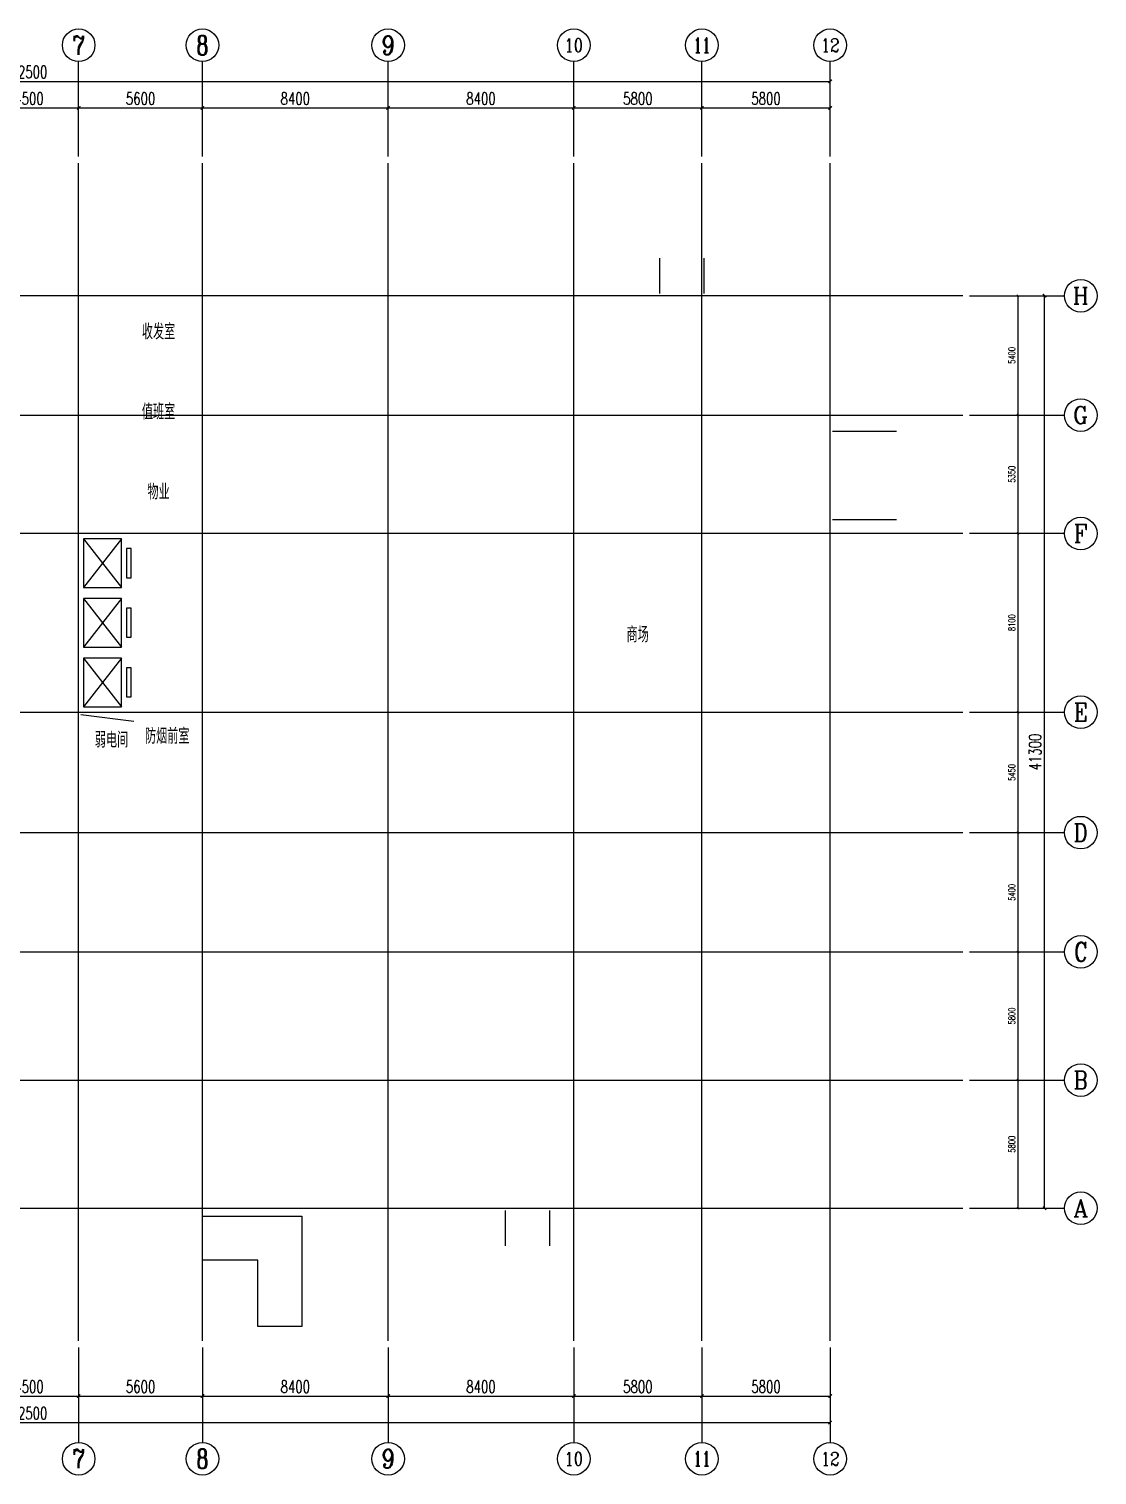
# Model space of a CAD drawing. Extents: x -23677 to 72977, y -23677 to 41777.
# Drawn here: x 24650 to 72977, y -23677 to 41777 of the extents above; entities that cross this region are included whole.
import ezdxf
from ezdxf.enums import TextEntityAlignment as Align

# ---------------------------------------------------------------- set-up
doc = ezdxf.new("R2010")
doc.units = 0
doc.header["$LTSCALE"] = 1000
doc.header["$MEASUREMENT"] = 0
for name, color, linetype in [('AXIS', 3, 'Continuous'), ('AXIS_TEXT', 7, 'Continuous'), ('EVTR', 2, 'Continuous'), ('hole', 50, 'Continuous'), ('STAIR', 2, 'Continuous'), ('Text', 7, 'Continuous')]:
    doc.layers.add(name, color=color, linetype=linetype)
doc.layers.add('DOTE', color=1, linetype='Continuous', plot=False)
doc.styles.add('_TCH_AXIS', font='COMPLEX', dxfattribs={"bigfont": 'GBCBIG'})
doc.styles.add('_TCH_DIM_T3', font='SIMPLEX', dxfattribs={"width": 0.705882, "bigfont": 'GBCBIG'})
doc.styles.add('COMPLEX', font='COMPLEX')
doc.styles.get("Standard").update_dxf_attribs({"font": 'gbenor.shx', "bigfont": 'gbcbig.shx'})
doc.dimstyles.new('_TCH_ARCH&&100', dxfattribs={"dimtxt": 297.5, "dimasz": 100, "dimexe": 250, "dimexo": 300, "dimgap": 126.25, "dimtad": 1, "dimdec": 0, "dimzin": 0, "dimdsep": 46, "dimtxsty": '_TCH_DIM_T3', "dimblk": 'ARCHTICK', "dimcen": 0.09, "dimclrt": 7, "dimazin": 2, "dimtfac": 1, "dimtdec": 0, "dimtix": 1, "dimtmove": 2, "dimatfit": 3, "dimfxl": 1, "dimtolj": 1, "dimtzin": 0, "dimarcsym": 0})

# ---------------------------------------------------------------- blocks, each defined once
blk = doc.blocks.new('_AXISO')
blk.add_circle((0, 0), 0.5)
at = {"layer": 'AXIS_TEXT', "style": 'COMPLEX', "width": 1.041667}
blk.add_attdef('A', text='', height=0.56, dxfattribs=at).set_placement((-0.25, -0.28), (0.25, -0.28), align=Align.FIT)
blk = doc.blocks.new('_ArchTick')
at = {"color": 0, "linetype": 'ByBlock', "const_width": 0.4}
blk.add_lwpolyline([(-0.5, -0.5), (0.5, 0.5)], dxfattribs=at)
blk = doc.blocks.new('*D55')
at = {"layer": 'AXIS', "color": 0, "lineweight": -2, "transparency": 16777216}
for p, q in [((22400, -17900), (22400, -20350)), ((26900, -17900), (26900, -20350)), ((22400, -20100), (26900, -20100))]:
    blk.add_line(p, q, dxfattribs=at)
at = {"layer": 'Defpoints', "color": 0, "transparency": 16777216}
for p in [(22400, -17600), (26900, -17600), (26900, -20100)]:
    blk.add_point(p, dxfattribs=at)
at = {"layer": 'AXIS', "color": 0, "lineweight": -2, "transparency": 16777216, "xscale": 150, "yscale": 150, "zscale": 150, "rotation": 180}
blk.add_blockref('_ArchTick', (22400, -20100), dxfattribs=at)
at = {"layer": 'AXIS', "color": 0, "lineweight": -2, "transparency": 16777216, "xscale": 150, "yscale": 150, "zscale": 150}
blk.add_blockref('_ArchTick', (26900, -20100), dxfattribs=at)
at = {"layer": 'AXIS', "color": 7, "transparency": 16777216, "insert": (24650, -19675), "char_height": 550, "attachment_point": 5, "style": '_TCH_DIM_T3'}
blk.add_mtext('\\A1;4500', dxfattribs=at)
blk = doc.blocks.new('*D56')
at = {"layer": 'AXIS', "color": 0, "lineweight": -2, "transparency": 16777216}
for p, q in [((26900, -17900), (26900, -20350)), ((32500, -17900), (32500, -20350)), ((26900, -20100), (32500, -20100))]:
    blk.add_line(p, q, dxfattribs=at)
at = {"layer": 'Defpoints', "color": 0, "transparency": 16777216}
for p in [(26900, -17600), (32500, -17600), (32500, -20100)]:
    blk.add_point(p, dxfattribs=at)
at = {"layer": 'AXIS', "color": 0, "lineweight": -2, "transparency": 16777216, "xscale": 150, "yscale": 150, "zscale": 150, "rotation": 180}
blk.add_blockref('_ArchTick', (26900, -20100), dxfattribs=at)
at = {"layer": 'AXIS', "color": 0, "lineweight": -2, "transparency": 16777216, "xscale": 150, "yscale": 150, "zscale": 150}
blk.add_blockref('_ArchTick', (32500, -20100), dxfattribs=at)
at = {"layer": 'AXIS', "color": 7, "transparency": 16777216, "insert": (29700, -19675), "char_height": 550, "attachment_point": 5, "style": '_TCH_DIM_T3'}
blk.add_mtext('\\A1;5600', dxfattribs=at)
blk = doc.blocks.new('*D57')
at = {"layer": 'AXIS', "color": 0, "lineweight": -2, "transparency": 16777216}
for p, q in [((32500, -17900), (32500, -20350)), ((40900, -17900), (40900, -20350)), ((32500, -20100), (40900, -20100))]:
    blk.add_line(p, q, dxfattribs=at)
at = {"layer": 'Defpoints', "color": 0, "transparency": 16777216}
for p in [(32500, -17600), (40900, -17600), (40900, -20100)]:
    blk.add_point(p, dxfattribs=at)
at = {"layer": 'AXIS', "color": 0, "lineweight": -2, "transparency": 16777216, "xscale": 150, "yscale": 150, "zscale": 150, "rotation": 180}
blk.add_blockref('_ArchTick', (32500, -20100), dxfattribs=at)
at = {"layer": 'AXIS', "color": 0, "lineweight": -2, "transparency": 16777216, "xscale": 150, "yscale": 150, "zscale": 150}
blk.add_blockref('_ArchTick', (40900, -20100), dxfattribs=at)
at = {"layer": 'AXIS', "color": 7, "transparency": 16777216, "insert": (36700, -19675), "char_height": 550, "attachment_point": 5, "style": '_TCH_DIM_T3'}
blk.add_mtext('\\A1;8400', dxfattribs=at)
blk = doc.blocks.new('*D58')
at = {"layer": 'AXIS', "color": 0, "lineweight": -2, "transparency": 16777216}
for p, q in [((40900, -17900), (40900, -20350)), ((49300, -17900), (49300, -20350)), ((40900, -20100), (49300, -20100))]:
    blk.add_line(p, q, dxfattribs=at)
at = {"layer": 'Defpoints', "color": 0, "transparency": 16777216}
for p in [(40900, -17600), (49300, -17600), (49300, -20100)]:
    blk.add_point(p, dxfattribs=at)
at = {"layer": 'AXIS', "color": 0, "lineweight": -2, "transparency": 16777216, "xscale": 150, "yscale": 150, "zscale": 150, "rotation": 180}
blk.add_blockref('_ArchTick', (40900, -20100), dxfattribs=at)
at = {"layer": 'AXIS', "color": 0, "lineweight": -2, "transparency": 16777216, "xscale": 150, "yscale": 150, "zscale": 150}
blk.add_blockref('_ArchTick', (49300, -20100), dxfattribs=at)
at = {"layer": 'AXIS', "color": 7, "transparency": 16777216, "insert": (45100, -19675), "char_height": 550, "attachment_point": 5, "style": '_TCH_DIM_T3'}
blk.add_mtext('\\A1;8400', dxfattribs=at)
blk = doc.blocks.new('*D59')
at = {"layer": 'AXIS', "color": 0, "lineweight": -2, "transparency": 16777216}
for p, q in [((49300, -17900), (49300, -20350)), ((55100, -17900), (55100, -20350)), ((49300, -20100), (55100, -20100))]:
    blk.add_line(p, q, dxfattribs=at)
at = {"layer": 'Defpoints', "color": 0, "transparency": 16777216}
for p in [(49300, -17600), (55100, -17600), (55100, -20100)]:
    blk.add_point(p, dxfattribs=at)
at = {"layer": 'AXIS', "color": 0, "lineweight": -2, "transparency": 16777216, "xscale": 150, "yscale": 150, "zscale": 150, "rotation": 180}
blk.add_blockref('_ArchTick', (49300, -20100), dxfattribs=at)
at = {"layer": 'AXIS', "color": 0, "lineweight": -2, "transparency": 16777216, "xscale": 150, "yscale": 150, "zscale": 150}
blk.add_blockref('_ArchTick', (55100, -20100), dxfattribs=at)
at = {"layer": 'AXIS', "color": 7, "transparency": 16777216, "insert": (52200, -19675), "char_height": 550, "attachment_point": 5, "style": '_TCH_DIM_T3'}
blk.add_mtext('\\A1;5800', dxfattribs=at)
blk = doc.blocks.new('*D60')
at = {"layer": 'AXIS', "color": 0, "lineweight": -2, "transparency": 16777216}
for p, q in [((55100, -17900), (55100, -20350)), ((60900, -17900), (60900, -20350)), ((55100, -20100), (60900, -20100))]:
    blk.add_line(p, q, dxfattribs=at)
at = {"layer": 'Defpoints', "color": 0, "transparency": 16777216}
for p in [(55100, -17600), (60900, -17600), (60900, -20100)]:
    blk.add_point(p, dxfattribs=at)
at = {"layer": 'AXIS', "color": 0, "lineweight": -2, "transparency": 16777216, "xscale": 150, "yscale": 150, "zscale": 150, "rotation": 180}
blk.add_blockref('_ArchTick', (55100, -20100), dxfattribs=at)
at = {"layer": 'AXIS', "color": 0, "lineweight": -2, "transparency": 16777216, "xscale": 150, "yscale": 150, "zscale": 150}
blk.add_blockref('_ArchTick', (60900, -20100), dxfattribs=at)
at = {"layer": 'AXIS', "color": 7, "transparency": 16777216, "insert": (58000, -19675), "char_height": 550, "attachment_point": 5, "style": '_TCH_DIM_T3'}
blk.add_mtext('\\A1;5800', dxfattribs=at)
blk = doc.blocks.new('*D61')
at = {"layer": 'AXIS', "color": 0, "lineweight": -2, "transparency": 16777216}
for p, q in [((-11600, -18300), (-11600, -21550)), ((60900, -18300), (60900, -21550)), ((-11600, -21300), (60900, -21300))]:
    blk.add_line(p, q, dxfattribs=at)
at = {"layer": 'Defpoints', "color": 0, "transparency": 16777216}
for p in [(-11600, -18000), (60900, -18000), (60900, -21300)]:
    blk.add_point(p, dxfattribs=at)
at = {"layer": 'AXIS', "color": 0, "lineweight": -2, "transparency": 16777216, "xscale": 150, "yscale": 150, "zscale": 150, "rotation": 180}
blk.add_blockref('_ArchTick', (-11600, -21300), dxfattribs=at)
at = {"layer": 'AXIS', "color": 0, "lineweight": -2, "transparency": 16777216, "xscale": 150, "yscale": 150, "zscale": 150}
blk.add_blockref('_ArchTick', (60900, -21300), dxfattribs=at)
at = {"layer": 'AXIS', "color": 7, "transparency": 16777216, "insert": (24650, -20875), "char_height": 550, "attachment_point": 5, "style": '_TCH_DIM_T3'}
blk.add_mtext('\\A1;72500', dxfattribs=at)
blk = doc.blocks.new('*D62')
at = {"layer": 'AXIS', "color": 0, "lineweight": -2, "transparency": 16777216}
for p, q in [((67200, -5800), (69650, -5800)), ((69400, -11600), (69400, -5800)), ((67200, -11600), (69650, -11600))]:
    blk.add_line(p, q, dxfattribs=at)
at = {"layer": 'Defpoints', "color": 0, "transparency": 16777216}
for p in [(66900, -5800), (69400, -5800), (66900, -11600)]:
    blk.add_point(p, dxfattribs=at)
at = {"layer": 'AXIS', "color": 0, "lineweight": -2, "transparency": 16777216, "xscale": 100, "yscale": 100, "zscale": 100}
for p, rotation in [((69400, -5800), 90), ((69400, -11600), 270)]:
    blk.add_blockref('_ArchTick', p, dxfattribs=dict(at, rotation=rotation))
at = {"layer": 'AXIS', "color": 7, "transparency": 16777216, "insert": (69125, -8700), "char_height": 297.5, "attachment_point": 5, "rotation": 90, "style": '_TCH_DIM_T3'}
blk.add_mtext('\\A1;5800', dxfattribs=at)
blk = doc.blocks.new('*D63')
at = {"layer": 'AXIS', "color": 0, "lineweight": -2, "transparency": 16777216}
for p, q in [((67200, 0), (69650, 0)), ((69400, -5800), (69400, 0)), ((67200, -5800), (69650, -5800))]:
    blk.add_line(p, q, dxfattribs=at)
at = {"layer": 'Defpoints', "color": 0, "transparency": 16777216}
for p in [(66900, 0), (69400, 0), (66900, -5800)]:
    blk.add_point(p, dxfattribs=at)
at = {"layer": 'AXIS', "color": 0, "lineweight": -2, "transparency": 16777216, "xscale": 100, "yscale": 100, "zscale": 100}
for p, rotation in [((69400, 0), 90), ((69400, -5800), 270)]:
    blk.add_blockref('_ArchTick', p, dxfattribs=dict(at, rotation=rotation))
at = {"layer": 'AXIS', "color": 7, "transparency": 16777216, "insert": (69125, -2900), "char_height": 297.5, "attachment_point": 5, "rotation": 90, "style": '_TCH_DIM_T3'}
blk.add_mtext('\\A1;5800', dxfattribs=at)
blk = doc.blocks.new('*D64')
at = {"layer": 'AXIS', "color": 0, "lineweight": -2, "transparency": 16777216}
for p, q in [((67200, 5400), (69650, 5400)), ((69400, 0), (69400, 5400)), ((67200, 0), (69650, 0))]:
    blk.add_line(p, q, dxfattribs=at)
at = {"layer": 'Defpoints', "color": 0, "transparency": 16777216}
for p in [(66900, 5400), (69400, 5400), (66900, 0)]:
    blk.add_point(p, dxfattribs=at)
at = {"layer": 'AXIS', "color": 0, "lineweight": -2, "transparency": 16777216, "xscale": 100, "yscale": 100, "zscale": 100}
for p, rotation in [((69400, 5400), 90), ((69400, 0), 270)]:
    blk.add_blockref('_ArchTick', p, dxfattribs=dict(at, rotation=rotation))
at = {"layer": 'AXIS', "color": 7, "transparency": 16777216, "insert": (69125, 2700), "char_height": 297.5, "attachment_point": 5, "rotation": 90, "style": '_TCH_DIM_T3'}
blk.add_mtext('\\A1;5400', dxfattribs=at)
blk = doc.blocks.new('*D65')
at = {"layer": 'AXIS', "color": 0, "lineweight": -2, "transparency": 16777216}
for p, q in [((67200, 10850), (69650, 10850)), ((69400, 5400), (69400, 10850)), ((67200, 5400), (69650, 5400))]:
    blk.add_line(p, q, dxfattribs=at)
at = {"layer": 'Defpoints', "color": 0, "transparency": 16777216}
for p in [(66900, 10850), (69400, 10850), (66900, 5400)]:
    blk.add_point(p, dxfattribs=at)
at = {"layer": 'AXIS', "color": 0, "lineweight": -2, "transparency": 16777216, "xscale": 100, "yscale": 100, "zscale": 100}
for p, rotation in [((69400, 10850), 90), ((69400, 5400), 270)]:
    blk.add_blockref('_ArchTick', p, dxfattribs=dict(at, rotation=rotation))
at = {"layer": 'AXIS', "color": 7, "transparency": 16777216, "insert": (69125, 8125), "char_height": 297.5, "attachment_point": 5, "rotation": 90, "style": '_TCH_DIM_T3'}
blk.add_mtext('\\A1;5450', dxfattribs=at)
blk = doc.blocks.new('*D66')
at = {"layer": 'AXIS', "color": 0, "lineweight": -2, "transparency": 16777216}
for p, q in [((67200, 18950), (69650, 18950)), ((69400, 10850), (69400, 18950)), ((67200, 10850), (69650, 10850))]:
    blk.add_line(p, q, dxfattribs=at)
at = {"layer": 'Defpoints', "color": 0, "transparency": 16777216}
for p in [(66900, 18950), (69400, 18950), (66900, 10850)]:
    blk.add_point(p, dxfattribs=at)
at = {"layer": 'AXIS', "color": 0, "lineweight": -2, "transparency": 16777216, "xscale": 100, "yscale": 100, "zscale": 100}
for p, rotation in [((69400, 18950), 90), ((69400, 10850), 270)]:
    blk.add_blockref('_ArchTick', p, dxfattribs=dict(at, rotation=rotation))
at = {"layer": 'AXIS', "color": 7, "transparency": 16777216, "insert": (69125, 14900), "char_height": 297.5, "attachment_point": 5, "rotation": 90, "style": '_TCH_DIM_T3'}
blk.add_mtext('\\A1;8100', dxfattribs=at)
blk = doc.blocks.new('*D67')
at = {"layer": 'AXIS', "color": 0, "lineweight": -2, "transparency": 16777216}
for p, q in [((67200, 24300), (69650, 24300)), ((69400, 18950), (69400, 24300)), ((67200, 18950), (69650, 18950))]:
    blk.add_line(p, q, dxfattribs=at)
at = {"layer": 'Defpoints', "color": 0, "transparency": 16777216}
for p in [(66900, 24300), (69400, 24300), (66900, 18950)]:
    blk.add_point(p, dxfattribs=at)
at = {"layer": 'AXIS', "color": 0, "lineweight": -2, "transparency": 16777216, "xscale": 100, "yscale": 100, "zscale": 100}
for p, rotation in [((69400, 24300), 90), ((69400, 18950), 270)]:
    blk.add_blockref('_ArchTick', p, dxfattribs=dict(at, rotation=rotation))
at = {"layer": 'AXIS', "color": 7, "transparency": 16777216, "insert": (69125, 21625), "char_height": 297.5, "attachment_point": 5, "rotation": 90, "style": '_TCH_DIM_T3'}
blk.add_mtext('\\A1;5350', dxfattribs=at)
blk = doc.blocks.new('*D68')
at = {"layer": 'AXIS', "color": 0, "lineweight": -2, "transparency": 16777216}
for p, q in [((67200, 29700), (69650, 29700)), ((69400, 24300), (69400, 29700)), ((67200, 24300), (69650, 24300))]:
    blk.add_line(p, q, dxfattribs=at)
at = {"layer": 'Defpoints', "color": 0, "transparency": 16777216}
for p in [(66900, 29700), (69400, 29700), (66900, 24300)]:
    blk.add_point(p, dxfattribs=at)
at = {"layer": 'AXIS', "color": 0, "lineweight": -2, "transparency": 16777216, "xscale": 100, "yscale": 100, "zscale": 100}
for p, rotation in [((69400, 29700), 90), ((69400, 24300), 270)]:
    blk.add_blockref('_ArchTick', p, dxfattribs=dict(at, rotation=rotation))
at = {"layer": 'AXIS', "color": 7, "transparency": 16777216, "insert": (69125, 27000), "char_height": 297.5, "attachment_point": 5, "rotation": 90, "style": '_TCH_DIM_T3'}
blk.add_mtext('\\A1;5400', dxfattribs=at)
blk = doc.blocks.new('*D69')
at = {"layer": 'AXIS', "color": 0, "lineweight": -2, "transparency": 16777216}
for p, q in [((67600, 29700), (70850, 29700)), ((70600, -11600), (70600, 29700)), ((67600, -11600), (70850, -11600))]:
    blk.add_line(p, q, dxfattribs=at)
at = {"layer": 'Defpoints', "color": 0, "transparency": 16777216}
for p in [(67300, 29700), (70600, 29700), (67300, -11600)]:
    blk.add_point(p, dxfattribs=at)
at = {"layer": 'AXIS', "color": 0, "lineweight": -2, "transparency": 16777216, "xscale": 150, "yscale": 150, "zscale": 150}
for p, rotation in [((70600, 29700), 90), ((70600, -11600), 270)]:
    blk.add_blockref('_ArchTick', p, dxfattribs=dict(at, rotation=rotation))
at = {"layer": 'AXIS', "color": 7, "transparency": 16777216, "insert": (70175, 9050), "char_height": 550, "attachment_point": 5, "rotation": 90, "style": '_TCH_DIM_T3'}
blk.add_mtext('\\A1;41300', dxfattribs=at)
blk = doc.blocks.new('*D75')
at = {"layer": 'AXIS', "color": 0, "lineweight": -2, "transparency": 16777216}
for p, q in [((22400, 36000), (22400, 38450)), ((22400, 38200), (26900, 38200)), ((26900, 36000), (26900, 38450))]:
    blk.add_line(p, q, dxfattribs=at)
at = {"layer": 'Defpoints', "color": 0, "transparency": 16777216}
for p in [(26900, 38200), (22400, 35700), (26900, 35700)]:
    blk.add_point(p, dxfattribs=at)
at = {"layer": 'AXIS', "color": 0, "lineweight": -2, "transparency": 16777216, "xscale": 150, "yscale": 150, "zscale": 150, "rotation": 180}
blk.add_blockref('_ArchTick', (22400, 38200), dxfattribs=at)
at = {"layer": 'AXIS', "color": 0, "lineweight": -2, "transparency": 16777216, "xscale": 150, "yscale": 150, "zscale": 150}
blk.add_blockref('_ArchTick', (26900, 38200), dxfattribs=at)
at = {"layer": 'AXIS', "color": 7, "transparency": 16777216, "insert": (24650, 38625), "char_height": 550, "attachment_point": 5, "style": '_TCH_DIM_T3'}
blk.add_mtext('\\A1;4500', dxfattribs=at)
blk = doc.blocks.new('*D76')
at = {"layer": 'AXIS', "color": 0, "lineweight": -2, "transparency": 16777216}
for p, q in [((26900, 36000), (26900, 38450)), ((26900, 38200), (32500, 38200)), ((32500, 36000), (32500, 38450))]:
    blk.add_line(p, q, dxfattribs=at)
at = {"layer": 'Defpoints', "color": 0, "transparency": 16777216}
for p in [(32500, 38200), (26900, 35700), (32500, 35700)]:
    blk.add_point(p, dxfattribs=at)
at = {"layer": 'AXIS', "color": 0, "lineweight": -2, "transparency": 16777216, "xscale": 150, "yscale": 150, "zscale": 150, "rotation": 180}
blk.add_blockref('_ArchTick', (26900, 38200), dxfattribs=at)
at = {"layer": 'AXIS', "color": 0, "lineweight": -2, "transparency": 16777216, "xscale": 150, "yscale": 150, "zscale": 150}
blk.add_blockref('_ArchTick', (32500, 38200), dxfattribs=at)
at = {"layer": 'AXIS', "color": 7, "transparency": 16777216, "insert": (29700, 38625), "char_height": 550, "attachment_point": 5, "style": '_TCH_DIM_T3'}
blk.add_mtext('\\A1;5600', dxfattribs=at)
blk = doc.blocks.new('*D77')
at = {"layer": 'AXIS', "color": 0, "lineweight": -2, "transparency": 16777216}
for p, q in [((32500, 36000), (32500, 38450)), ((32500, 38200), (40900, 38200)), ((40900, 36000), (40900, 38450))]:
    blk.add_line(p, q, dxfattribs=at)
at = {"layer": 'Defpoints', "color": 0, "transparency": 16777216}
for p in [(40900, 38200), (32500, 35700), (40900, 35700)]:
    blk.add_point(p, dxfattribs=at)
at = {"layer": 'AXIS', "color": 0, "lineweight": -2, "transparency": 16777216, "xscale": 150, "yscale": 150, "zscale": 150, "rotation": 180}
blk.add_blockref('_ArchTick', (32500, 38200), dxfattribs=at)
at = {"layer": 'AXIS', "color": 0, "lineweight": -2, "transparency": 16777216, "xscale": 150, "yscale": 150, "zscale": 150}
blk.add_blockref('_ArchTick', (40900, 38200), dxfattribs=at)
at = {"layer": 'AXIS', "color": 7, "transparency": 16777216, "insert": (36700, 38625), "char_height": 550, "attachment_point": 5, "style": '_TCH_DIM_T3'}
blk.add_mtext('\\A1;8400', dxfattribs=at)
blk = doc.blocks.new('*D78')
at = {"layer": 'AXIS', "color": 0, "lineweight": -2, "transparency": 16777216}
for p, q in [((40900, 36000), (40900, 38450)), ((40900, 38200), (49300, 38200)), ((49300, 36000), (49300, 38450))]:
    blk.add_line(p, q, dxfattribs=at)
at = {"layer": 'Defpoints', "color": 0, "transparency": 16777216}
for p in [(49300, 38200), (40900, 35700), (49300, 35700)]:
    blk.add_point(p, dxfattribs=at)
at = {"layer": 'AXIS', "color": 0, "lineweight": -2, "transparency": 16777216, "xscale": 150, "yscale": 150, "zscale": 150, "rotation": 180}
blk.add_blockref('_ArchTick', (40900, 38200), dxfattribs=at)
at = {"layer": 'AXIS', "color": 0, "lineweight": -2, "transparency": 16777216, "xscale": 150, "yscale": 150, "zscale": 150}
blk.add_blockref('_ArchTick', (49300, 38200), dxfattribs=at)
at = {"layer": 'AXIS', "color": 7, "transparency": 16777216, "insert": (45100, 38625), "char_height": 550, "attachment_point": 5, "style": '_TCH_DIM_T3'}
blk.add_mtext('\\A1;8400', dxfattribs=at)
blk = doc.blocks.new('*D79')
at = {"layer": 'AXIS', "color": 0, "lineweight": -2, "transparency": 16777216}
for p, q in [((49300, 36000), (49300, 38450)), ((49300, 38200), (55100, 38200)), ((55100, 36000), (55100, 38450))]:
    blk.add_line(p, q, dxfattribs=at)
at = {"layer": 'Defpoints', "color": 0, "transparency": 16777216}
for p in [(55100, 38200), (49300, 35700), (55100, 35700)]:
    blk.add_point(p, dxfattribs=at)
at = {"layer": 'AXIS', "color": 0, "lineweight": -2, "transparency": 16777216, "xscale": 150, "yscale": 150, "zscale": 150, "rotation": 180}
blk.add_blockref('_ArchTick', (49300, 38200), dxfattribs=at)
at = {"layer": 'AXIS', "color": 0, "lineweight": -2, "transparency": 16777216, "xscale": 150, "yscale": 150, "zscale": 150}
blk.add_blockref('_ArchTick', (55100, 38200), dxfattribs=at)
at = {"layer": 'AXIS', "color": 7, "transparency": 16777216, "insert": (52200, 38625), "char_height": 550, "attachment_point": 5, "style": '_TCH_DIM_T3'}
blk.add_mtext('\\A1;5800', dxfattribs=at)
blk = doc.blocks.new('*D80')
at = {"layer": 'AXIS', "color": 0, "lineweight": -2, "transparency": 16777216}
for p, q in [((55100, 36000), (55100, 38450)), ((55100, 38200), (60900, 38200)), ((60900, 36000), (60900, 38450))]:
    blk.add_line(p, q, dxfattribs=at)
at = {"layer": 'Defpoints', "color": 0, "transparency": 16777216}
for p in [(60900, 38200), (55100, 35700), (60900, 35700)]:
    blk.add_point(p, dxfattribs=at)
at = {"layer": 'AXIS', "color": 0, "lineweight": -2, "transparency": 16777216, "xscale": 150, "yscale": 150, "zscale": 150, "rotation": 180}
blk.add_blockref('_ArchTick', (55100, 38200), dxfattribs=at)
at = {"layer": 'AXIS', "color": 0, "lineweight": -2, "transparency": 16777216, "xscale": 150, "yscale": 150, "zscale": 150}
blk.add_blockref('_ArchTick', (60900, 38200), dxfattribs=at)
at = {"layer": 'AXIS', "color": 7, "transparency": 16777216, "insert": (58000, 38625), "char_height": 550, "attachment_point": 5, "style": '_TCH_DIM_T3'}
blk.add_mtext('\\A1;5800', dxfattribs=at)
blk = doc.blocks.new('*D81')
at = {"layer": 'AXIS', "color": 0, "lineweight": -2, "transparency": 16777216}
for p, q in [((-11600, 36400), (-11600, 39650)), ((-11600, 39400), (60900, 39400)), ((60900, 36400), (60900, 39650))]:
    blk.add_line(p, q, dxfattribs=at)
at = {"layer": 'Defpoints', "color": 0, "transparency": 16777216}
for p in [(60900, 39400), (-11600, 36100), (60900, 36100)]:
    blk.add_point(p, dxfattribs=at)
at = {"layer": 'AXIS', "color": 0, "lineweight": -2, "transparency": 16777216, "xscale": 150, "yscale": 150, "zscale": 150, "rotation": 180}
blk.add_blockref('_ArchTick', (-11600, 39400), dxfattribs=at)
at = {"layer": 'AXIS', "color": 0, "lineweight": -2, "transparency": 16777216, "xscale": 150, "yscale": 150, "zscale": 150}
blk.add_blockref('_ArchTick', (60900, 39400), dxfattribs=at)
at = {"layer": 'AXIS', "color": 7, "transparency": 16777216, "insert": (24650, 39825), "char_height": 550, "attachment_point": 5, "style": '_TCH_DIM_T3'}
blk.add_mtext('\\A1;72500', dxfattribs=at)

msp = doc.modelspace()

# ---------------------------------------------------------------- linework, layer by layer
at = {"layer": 'AXIS'}
for p, q in [((26900, 36300), (26900, 40300)), ((32500, 36300), (32500, 40300)), ((40900, 36300), (40900, 40300)), ((49300, 36300), (49300, 40300)), ((55100, 36300), (55100, 40300)), ((60900, 36300), (60900, 40300)), ((67500, 29700), (71500, 29700)), ((67500, 24300), (71500, 24300)), ((67500, 18950), (71500, 18950)), ((67500, 10850), (71500, 10850)), ((67500, 5400), (71500, 5400)), ((67500, 0), (71500, 0)), ((67500, -5800), (71500, -5800)), ((67500, -11600), (71500, -11600)), ((26900, -18200), (26900, -22200)), ((32500, -18200), (32500, -22200)), ((40900, -18200), (40900, -22200)), ((49300, -18200), (49300, -22200)), ((55100, -18200), (55100, -22200)), ((60900, -18200), (60900, -22200))]:
    msp.add_line(p, q, dxfattribs=at)
at = {"layer": 'DOTE'}
for p, q in [((26900, -17600), (26900, 35700)), ((32500, -17600), (32500, 35700)), ((40900, -17600), (40900, 35700)), ((49300, -17600), (49300, 35700)), ((55100, -17600), (55100, 35700)), ((60900, -17600), (60900, 35700)), ((66900, 29700), (-17600, 29700)), ((-17600, 24300), (66900, 24300)), ((-17600, 18950), (66900, 18950)), ((-17600, 10850), (66900, 10850)), ((-17600, 5400), (66900, 5400)), ((-17600, 0), (66900, 0)), ((-17600, -5800), (66900, -5800)), ((-17600, -11600), (66900, -11600))]:
    msp.add_line(p, q, dxfattribs=at)
at = {"layer": 'EVTR'}
for p, q in [((28845, 18700), (27125, 18700)), ((27125, 18700), (27125, 16500)), ((28845, 18700), (27125, 16500)), ((27125, 18700), (28845, 16500)), ((28845, 16500), (28845, 18700)), ((29275, 18260), (29060, 18260)), ((29060, 18260), (29060, 16940)), ((29275, 16940), (29275, 18260)), ((27125, 16500), (28845, 16500)), ((29060, 16940), (29275, 16940)), ((28845, 16000), (27125, 16000)), ((27125, 16000), (27125, 13800)), ((28845, 16000), (27125, 13800)), ((27125, 16000), (28845, 13800)), ((28845, 13800), (28845, 16000)), ((29275, 15560), (29060, 15560)), ((29060, 15560), (29060, 14240)), ((29275, 14240), (29275, 15560)), ((27125, 13800), (28845, 13800)), ((29060, 14240), (29275, 14240)), ((28845, 13300), (27125, 13300)), ((27125, 13300), (27125, 11100)), ((28845, 13300), (27125, 11100)), ((27125, 13300), (28845, 11100)), ((28845, 11100), (28845, 13300)), ((29275, 12860), (29060, 12860)), ((29060, 12860), (29060, 11540)), ((29275, 11540), (29275, 12860)), ((29060, 11540), (29275, 11540)), ((27125, 11100), (28845, 11100))]:
    msp.add_line(p, q, dxfattribs=at)
at = {"layer": 'hole'}
msp.add_line((27000, 10750), (29400, 10450), dxfattribs=at)
at = {"layer": 'STAIR'}
for p, q in [((53200, 29800), (53200, 31400)), ((55200, 29800), (55200, 31400)), ((61000, 23567.5), (63900, 23567.5)), ((61000, 19567.5), (63900, 19567.5)), ((46200, -11700), (46200, -13300)), ((48200, -11700), (48200, -13300)), ((32500, -16220), (32500, -11820))]:
    msp.add_line(p, q, dxfattribs=at)
msp.add_lwpolyline([(35000, -16951), (35000, -13951), (32500, -13951), (32500, -11951), (37000, -11951), (37000, -16951)], close=True, dxfattribs=at)

# ---------------------------------------------------------------- block references
at = {"layer": 'AXIS'}
ref = msp.add_blockref('_AXISO', (26900, 41038.3), dxfattribs=dict(at, xscale=1476.510067114094, yscale=1476.510067114094, zscale=1476.510067114094))
ref.add_attrib('A', '7', dxfattribs={"layer": 'AXIS_TEXT', "height": 860, "style": '_TCH_AXIS'}).set_placement((26613.3, 40608.3), (27186.7, 40608.3), align=Align.FIT)
ref = msp.add_blockref('_AXISO', (32500, 41038.3), dxfattribs=dict(at, xscale=1476.510067114094, yscale=1476.510067114094, zscale=1476.510067114094))
ref.add_attrib('A', '8', dxfattribs={"layer": 'AXIS_TEXT', "height": 860, "style": '_TCH_AXIS'}).set_placement((32213.3, 40608.3), (32786.7, 40608.3), align=Align.FIT)
ref = msp.add_blockref('_AXISO', (40900, 41038.3), dxfattribs=dict(at, xscale=1476.510067114094, yscale=1476.510067114094, zscale=1476.510067114094))
ref.add_attrib('A', '9', dxfattribs={"layer": 'AXIS_TEXT', "height": 860, "style": '_TCH_AXIS'}).set_placement((40613.3, 40608.3), (41186.7, 40608.3), align=Align.FIT)
ref = msp.add_blockref('_AXISO', (49300, 41038.3), dxfattribs=dict(at, xscale=1476.510067114094, yscale=1476.510067114094, zscale=1476.510067114094))
ref.add_attrib('A', '10', dxfattribs={"layer": 'AXIS_TEXT', "height": 606.19, "style": '_TCH_AXIS'}).set_placement((48881.4, 40735.2), (49718.6, 40735.2), align=Align.FIT)
ref = msp.add_blockref('_AXISO', (55100, 41038.3), dxfattribs=dict(at, xscale=1476.510067114094, yscale=1476.510067114094, zscale=1476.510067114094))
ref.add_attrib('A', '11', dxfattribs={"layer": 'AXIS_TEXT', "height": 680.6, "style": '_TCH_AXIS'}).set_placement((54711.1, 40698), (55488.9, 40698), align=Align.FIT)
ref = msp.add_blockref('_AXISO', (60900, 41038.3), dxfattribs=dict(at, xscale=1476.510067114094, yscale=1476.510067114094, zscale=1476.510067114094))
ref.add_attrib('A', '12', dxfattribs={"layer": 'AXIS_TEXT', "height": 606.19, "style": '_TCH_AXIS'}).set_placement((60481.4, 40735.2), (61318.6, 40735.2), align=Align.FIT)
ref = msp.add_blockref('_AXISO', (72238.3, 29700), dxfattribs=dict(at, xscale=1476.510067114094, yscale=1476.510067114094, zscale=1476.510067114094))
ref.add_attrib('A', 'H', dxfattribs={"layer": 'AXIS_TEXT', "height": 748.4, "style": '_TCH_AXIS'}).set_placement((71881.9, 29325.8), (72594.7, 29325.8), align=Align.FIT)
ref = msp.add_blockref('_AXISO', (72238.3, 24300), dxfattribs=dict(at, xscale=1476.510067114094, yscale=1476.510067114094, zscale=1476.510067114094))
ref.add_attrib('A', 'G', dxfattribs={"layer": 'AXIS_TEXT', "height": 784.7, "style": '_TCH_AXIS'}).set_placement((71901.9, 23907.6), (72574.6, 23907.6), align=Align.FIT)
ref = msp.add_blockref('_AXISO', (72238, 18936), dxfattribs=dict(at, xscale=1476.510067114094, yscale=1476.510067114094, zscale=1476.510067114094))
ref.add_attrib('A', 'F', dxfattribs={"layer": 'AXIS_TEXT', "height": 822.1, "style": '_TCH_AXIS'}).set_placement((71924.8, 18524.9), (72551.2, 18524.9), align=Align.FIT)
ref = msp.add_blockref('_AXISO', (72238.3, 10850), dxfattribs=dict(at, xscale=1476.510067114094, yscale=1476.510067114094, zscale=1476.510067114094))
ref.add_attrib('A', 'E', dxfattribs={"layer": 'AXIS_TEXT', "height": 822.1, "style": '_TCH_AXIS'}).set_placement((71925.1, 10438.9), (72551.4, 10438.9), align=Align.FIT)
ref = msp.add_blockref('_AXISO', (72238.3, 5400), dxfattribs=dict(at, xscale=1476.510067114094, yscale=1476.510067114094, zscale=1476.510067114094))
ref.add_attrib('A', 'D', dxfattribs={"layer": 'AXIS_TEXT', "height": 803.3, "style": '_TCH_AXIS'}).set_placement((71913.1, 4998.3), (72563.4, 4998.3), align=Align.FIT)
ref = msp.add_blockref('_AXISO', (72238.3, 0), dxfattribs=dict(at, xscale=1476.510067114094, yscale=1476.510067114094, zscale=1476.510067114094))
ref.add_attrib('A', 'C', dxfattribs={"layer": 'AXIS_TEXT', "height": 841, "style": '_TCH_AXIS'}).set_placement((71937.9, -420.5), (72538.6, -420.5), align=Align.FIT)
ref = msp.add_blockref('_AXISO', (72238.3, -5800), dxfattribs=dict(at, xscale=1476.510067114094, yscale=1476.510067114094, zscale=1476.510067114094))
ref.add_attrib('A', 'B', dxfattribs={"layer": 'AXIS_TEXT', "height": 803.3, "style": '_TCH_AXIS'}).set_placement((71913.1, -6201.7), (72563.4, -6201.7), align=Align.FIT)
ref = msp.add_blockref('_AXISO', (72238.3, -11600), dxfattribs=dict(at, xscale=1476.510067114094, yscale=1476.510067114094, zscale=1476.510067114094))
ref.add_attrib('A', 'A', dxfattribs={"layer": 'AXIS_TEXT', "height": 784.7, "style": '_TCH_AXIS'}).set_placement((71901.9, -11992.4), (72574.6, -11992.4), align=Align.FIT)
ref = msp.add_blockref('_AXISO', (26900, -22938.3), dxfattribs=dict(at, xscale=1476.510067114094, yscale=1476.510067114094, zscale=1476.510067114094))
ref.add_attrib('A', '7', dxfattribs={"layer": 'AXIS_TEXT', "height": 860, "style": '_TCH_AXIS'}).set_placement((26613.3, -23368.2), (27186.7, -23368.2), align=Align.FIT)
ref = msp.add_blockref('_AXISO', (32500, -22938.3), dxfattribs=dict(at, xscale=1476.510067114094, yscale=1476.510067114094, zscale=1476.510067114094))
ref.add_attrib('A', '8', dxfattribs={"layer": 'AXIS_TEXT', "height": 860, "style": '_TCH_AXIS'}).set_placement((32213.3, -23368.2), (32786.7, -23368.2), align=Align.FIT)
ref = msp.add_blockref('_AXISO', (40900, -22938.3), dxfattribs=dict(at, xscale=1476.510067114094, yscale=1476.510067114094, zscale=1476.510067114094))
ref.add_attrib('A', '9', dxfattribs={"layer": 'AXIS_TEXT', "height": 860, "style": '_TCH_AXIS'}).set_placement((40613.3, -23368.2), (41186.7, -23368.2), align=Align.FIT)
ref = msp.add_blockref('_AXISO', (49300, -22938.3), dxfattribs=dict(at, xscale=1476.510067114094, yscale=1476.510067114094, zscale=1476.510067114094))
ref.add_attrib('A', '10', dxfattribs={"layer": 'AXIS_TEXT', "height": 606.19, "style": '_TCH_AXIS'}).set_placement((48881.4, -23241.4), (49718.6, -23241.4), align=Align.FIT)
ref = msp.add_blockref('_AXISO', (55100, -22938.3), dxfattribs=dict(at, xscale=1476.510067114094, yscale=1476.510067114094, zscale=1476.510067114094))
ref.add_attrib('A', '11', dxfattribs={"layer": 'AXIS_TEXT', "height": 680.6, "style": '_TCH_AXIS'}).set_placement((54711.1, -23278.6), (55488.9, -23278.6), align=Align.FIT)
ref = msp.add_blockref('_AXISO', (60900, -22938.3), dxfattribs=dict(at, xscale=1476.510067114094, yscale=1476.510067114094, zscale=1476.510067114094))
ref.add_attrib('A', '12', dxfattribs={"layer": 'AXIS_TEXT', "height": 606.19, "style": '_TCH_AXIS'}).set_placement((60481.4, -23241.4), (61318.6, -23241.4), align=Align.FIT)

# ---------------------------------------------------------------- texts
at = {"layer": 'Text', "char_height": 700, "attachment_point": 5}
for s, width, insert in [('收发室', 3900, (30514.5, 28072.2)), ('值班室', 3750, (30514.5, 24447.2)), ('物业', 3900, (30514.5, 20822.2)), ('商场', 5304.457, (52190.3, 14363.3)), ('弱电间', 2400, (28385, 9599.5)), ('防烟前室', 2800, (30907.1, 9768.7))]:
    msp.add_mtext_dynamic_manual_height_columns(s, width=width, gutter_width=1750, heights=[0], dxfattribs=dict(at, insert=insert))

# ---------------------------------------------------------------- dimensions: what is measured, and where the dimension line sits
at = {"layer": 'AXIS'}
for p1, p2, distance, picture, middle in [((-11600, 36100), (60900, 36100), 3300, '*D81', (24650, 39825)), ((22400, 35700), (26900, 35700), 2500, '*D75', (24650, 38625)), ((26900, 35700), (32500, 35700), 2500, '*D76', (29700, 38625)), ((32500, 35700), (40900, 35700), 2500, '*D77', (36700, 38625)), ((40900, 35700), (49300, 35700), 2500, '*D78', (45100, 38625)), ((49300, 35700), (55100, 35700), 2500, '*D79', (52200, 38625)), ((55100, 35700), (60900, 35700), 2500, '*D80', (58000, 38625)), ((67300, -11600), (67300, 29700), -3300, '*D69', (70175, 9050)), ((22400, -17600), (26900, -17600), -2500, '*D55', (24650, -19675)), ((26900, -17600), (32500, -17600), -2500, '*D56', (29700, -19675)), ((32500, -17600), (40900, -17600), -2500, '*D57', (36700, -19675)), ((40900, -17600), (49300, -17600), -2500, '*D58', (45100, -19675)), ((49300, -17600), (55100, -17600), -2500, '*D59', (52200, -19675)), ((55100, -17600), (60900, -17600), -2500, '*D60', (58000, -19675)), ((-11600, -18000), (60900, -18000), -3300, '*D61', (24650, -20875))]:
    dim = msp.add_aligned_dim(p1=p1, p2=p2, distance=distance, dimstyle='_TCH_ARCH&&100', override={"dimtxt": 550, "dimasz": 150, "dimgap": 150}, dxfattribs=at)
    dim.commit()
    dim.dimension.update_dxf_attribs({"geometry": picture, "text_midpoint": middle})
for p1, p2, picture, middle in [((66900, 24300), (66900, 29700), '*D68', (69125, 27000)), ((66900, 18950), (66900, 24300), '*D67', (69125, 21625)), ((66900, 10850), (66900, 18950), '*D66', (69125, 14900)), ((66900, 5400), (66900, 10850), '*D65', (69125, 8125)), ((66900, 0), (66900, 5400), '*D64', (69125, 2700)), ((66900, -5800), (66900, 0), '*D63', (69125, -2900)), ((66900, -11600), (66900, -5800), '*D62', (69125, -8700))]:
    dim = msp.add_aligned_dim(p1=p1, p2=p2, distance=-2500, dimstyle='_TCH_ARCH&&100', dxfattribs=at)
    dim.commit()
    dim.dimension.update_dxf_attribs({"geometry": picture, "text_midpoint": middle})

doc.saveas('drawing.dxf')
